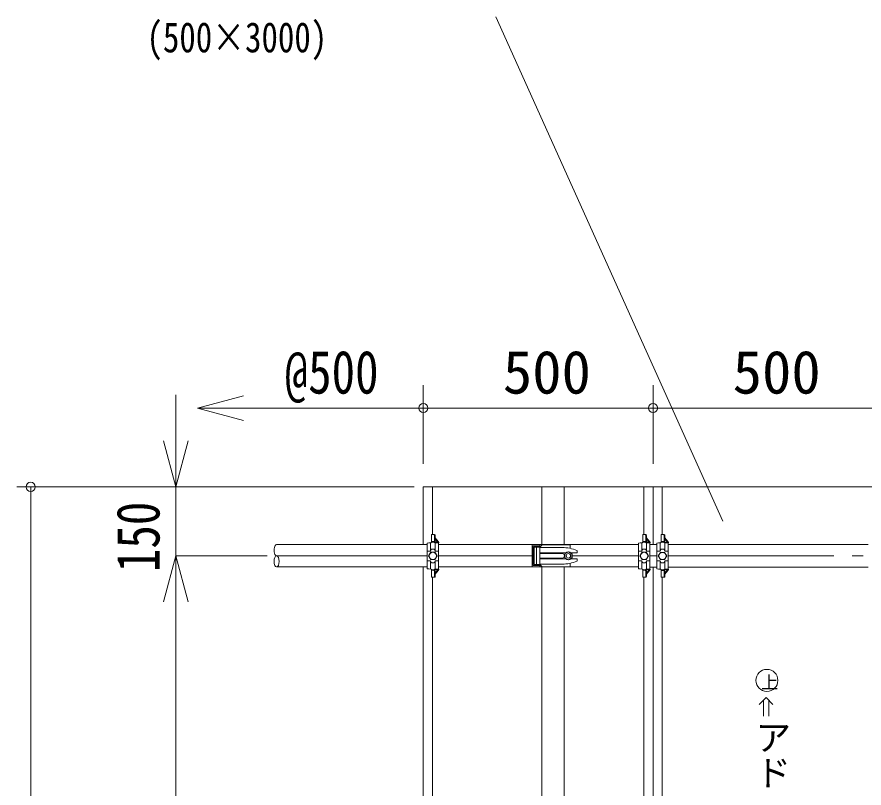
# Model space of a CAD drawing. Units: millimetres, scale not verified. Extents: x -10062 to 10062, y -6938 to 6938.
# Drawn here: x 2319 to 4162, y -1025 to 652 of the extents above; entities that cross this region are included whole.
import ezdxf
from ezdxf.enums import TextEntityAlignment as Align

# ---------------------------------------------------------------- set-up
doc = ezdxf.new("R2010")
doc.units = ezdxf.units.MM
doc.header["$LTSCALE"] = 40
doc.header["$PDMODE"] = 32
doc.header["$PDSIZE"] = 20
doc.linetypes.add('DASHED1', pattern=[1.8, 1.2, -0.6])
doc.linetypes.add('DOUBLE_CHAIN2', pattern=[12.8, 9, -1, 0.6, -0.6, 0.6, -1])
for name, color, linetype, lineweight in [('0-1_(3m)標準ｱﾄﾞﾌﾗッﾄ', 4, 'Continuous', 5), ('0-2_0', 2, 'Continuous', 9), ('0-F__A-8_補助材１', 1, 'Continuous', 9), ('1-2_dim', 7, 'Continuous', 9), ('1-3_KANAGU', 2, 'Continuous', 9), ('1-7_text', 7, 'Continuous', 9), ('1-8_ｱﾄﾞﾌﾗッﾄ', 7, 'Continuous', 9), ('1-B_仮囲い', 7, 'Continuous', 9), ('1-C_図面枠', 7, 'Continuous', 9)]:
    doc.layers.add(name, color=color, linetype=linetype, lineweight=lineweight)
doc.styles.add('@ＭＳ ゴシック', font='')
doc.styles.add('ＭＳ ゴシック', font='')
doc.styles.get('@ＭＳ ゴシック').set_extended_font_data('@MS Gothic')
doc.styles.get('ＭＳ ゴシック').set_extended_font_data('MS Gothic')

msp = doc.modelspace()

# ---------------------------------------------------------------- linework, layer by layer
at = {"layer": '0-1_(3m)標準ｱﾄﾞﾌﾗッﾄ', "color": 7, "lineweight": 9}
for p, q in [((3202.81, -370.16), (3202.81, -495.86)), ((3222.81, -370.16), (3222.81, -474.05)), ((3682.81, -370.16), (3682.81, -474.05)), ((3702.81, -370.16), (3702.81, -495.86)), ((3722.81, -370.16), (3722.81, -474.1)), ((3202.81, -544.44), (3202.81, -1845.87)), ((3702.81, -544.76), (3702.81, -1845.88)), ((3222.81, -566.87), (3222.81, -1824.1)), ((3682.81, -566.87), (3682.81, -1824.1)), ((3722.81, -566.92), (3722.81, -1824.15))]:
    msp.add_line(p, q, dxfattribs=at)
at = {"layer": '0-2_0', "color": 4, "lineweight": 5}
for p, q in [((3202.81, -320.16), (3202.81, -148.54)), ((3702.81, -320.16), (3702.81, -148.54)), ((3702.81, -320.16), (3702.81, -148.54)), ((2711.65, -198.54), (2811.65, -198.54)), ((2811.65, -198.54), (3202.81, -198.54)), ((3702.81, -198.54), (3202.81, -198.54)), ((3252.81, -198.54), (3652.81, -198.54)), ((4202.81, -198.54), (3702.81, -198.54)), ((3752.81, -198.54), (4152.81, -198.54))]:
    msp.add_line(p, q, dxfattribs=at)
msp.add_lwpolyline([(2811.65, -225.34), (2711.65, -198.54), (2811.65, -171.75)], dxfattribs=at)
at = {"layer": '0-2_0', "color": 4}
for p in [(3202.81, -198.54), (3702.81, -198.54)]:
    msp.add_point(p, dxfattribs=at)
at = {"layer": '0-F__A-8_補助材１'}
for p, q in [((3439.39, -496.38), (3439.39, -543.94)), ((3456.52, -496.38), (3439.39, -496.38)), ((3456.52, -501.14), (3461.27, -496.38)), ((3456.52, -496.38), (3456.52, -499.23)), ((3522.64, -496.38), (3461.27, -496.38)), ((3522.64, -496.38), (3522.64, -503.98)), ((3442.24, -499.23), (3442.24, -541.08)), ((3456.52, -499.23), (3442.24, -499.23)), ((3444.14, -501.14), (3444.14, -539.19)), ((3456.52, -501.14), (3444.14, -501.14)), ((3456.52, -501.14), (3456.52, -539.19)), ((3506.16, -502.08), (3456.52, -502.08)), ((3513.13, -513.49), (3456.52, -513.49)), ((3456.52, -515.4), (3505.23, -515.4)), ((3537.27, -513.49), (3523.9, -513.49)), ((3537.27, -508.74), (3537.27, -513.49)), ((3456.52, -524.91), (3505.23, -524.91)), ((3456.52, -526.81), (3513.13, -526.81)), ((3523.9, -526.81), (3537.27, -526.81)), ((3537.27, -526.81), (3537.27, -531.57)), ((3439.39, -543.94), (3456.52, -543.94)), ((3442.24, -541.08), (3456.52, -541.08)), ((3444.14, -539.19), (3456.52, -539.19)), ((3456.52, -538.23), (3506.16, -538.23)), ((3456.52, -539.19), (3461.27, -543.94)), ((3456.52, -541.08), (3456.52, -543.94)), ((3461.27, -543.94), (3522.64, -543.94)), ((3522.64, -536.33), (3522.64, -543.94))]:
    msp.add_line(p, q, dxfattribs=at)
at = {"layer": '0-F__A-8_補助材１', "linetype": 'DASHED1'}
msp.add_line((3449.12, -501.14), (3449.12, -539.19), dxfattribs=at)
at = {"layer": '0-F__A-8_補助材１'}
msp.add_lwpolyline([(3525.93, -515.87), (3518.51, -511.59), (3511.1, -515.87), (3511.1, -524.44), (3518.51, -528.72), (3525.93, -524.44)], close=True, dxfattribs=at)
for radius in [8.56, 4.76]:
    msp.add_circle((3518.51, -520.16), radius, dxfattribs=at)
for centre, radius, start, end in [((3506.01, -578.66), 76.59, 65.915, 90.76), ((3505.23, -520.16), 4.76, 270, 90), ((3506.01, -461.66), 76.59, 269.24, 294.085)]:
    msp.add_arc(centre, radius, start, end, dxfattribs=at)
at = {"layer": '1-2_dim', "color": 4, "lineweight": 5}
for p, q in [((2664.44, -270.16), (2664.44, -170.16)), ((2664.44, -370.16), (2664.44, -270.16)), ((2664.44, -370.16), (2664.44, -520.16)), ((2863.28, -520.16), (2664.44, -520.16)), ((2664.44, -520.16), (2664.44, -620.16)), ((2863.28, -520.16), (2664.44, -520.16)), ((2664.44, -520.16), (2664.44, -620.16)), ((2664.44, -620.16), (2664.44, -720.16)), ((2664.44, -620.16), (2664.44, -1770.24))]:
    msp.add_line(p, q, dxfattribs=at)
at = {"layer": '1-2_dim'}
for p, q in [((3182.81, -370.16), (2318.67, -370.16)), ((2348.67, -3370.16), (2348.67, -370.16)), ((2348.67, -470.16), (2348.67, -3270.16))]:
    msp.add_line(p, q, dxfattribs=at)
at = {"layer": '1-2_dim', "color": 4, "lineweight": 5}
for points in [[(2691.23, -270.16), (2664.44, -370.16), (2637.64, -270.16)], [(2637.64, -620.16), (2664.44, -520.16), (2691.23, -620.16)], [(2637.64, -620.16), (2664.44, -520.16), (2691.23, -620.16)]]:
    msp.add_lwpolyline(points, dxfattribs=at)
at = {"layer": '1-2_dim'}
msp.add_point((2348.67, -370.16), dxfattribs=at)
at = {"layer": '1-3_KANAGU'}
for p, q in [((3220.74, -474.05), (3227.35, -474.05)), ((3220.74, -489.25), (3220.74, -474.05)), ((3227.14, -476.05), (3227.14, -478.97)), ((3228.77, -476.05), (3228.77, -480.92)), ((3680.51, -474.05), (3687.12, -474.05)), ((3680.51, -489.25), (3680.51, -474.05)), ((3686.91, -476.05), (3686.91, -478.97)), ((3688.54, -476.05), (3688.54, -480.92)), ((3720.51, -474.1), (3727.12, -474.1)), ((3720.51, -489.3), (3720.51, -474.1)), ((3726.91, -476.1), (3726.91, -479.03)), ((3728.54, -476.1), (3728.54, -480.98)), ((3211.14, -548.31), (3211.14, -492.6)), ((3215.07, -492.1), (3219.26, -491.85)), ((3218.64, -492.88), (3218.64, -509.99)), ((3220.04, -491.1), (3218.95, -492.16)), ((3220.74, -489.25), (3221.25, -489.25)), ((3223.02, -490.08), (3233.92, -490.79)), ((3227.24, -491.1), (3228.34, -492.16)), ((3227.3, -491.16), (3235.51, -491.69)), ((3228.2, -492.02), (3236.14, -492.54)), ((3228.64, -492.88), (3228.64, -509.99)), ((3235.26, -488.71), (3228.77, -480.92)), ((3234.52, -490.59), (3228.77, -483.68)), ((3236.14, -548.35), (3236.14, -492.54)), ((3670.91, -548.31), (3670.91, -492.6)), ((3674.84, -492.1), (3679.04, -491.85)), ((3678.41, -492.88), (3678.41, -509.99)), ((3679.81, -491.1), (3678.72, -492.16)), ((3680.51, -489.25), (3681.02, -489.25)), ((3682.79, -490.08), (3693.69, -490.79)), ((3687.01, -491.1), (3688.1, -492.16)), ((3687.07, -491.16), (3695.28, -491.69)), ((3687.96, -492.02), (3695.91, -492.54)), ((3688.41, -492.88), (3688.41, -509.99)), ((3695.02, -488.71), (3688.54, -480.92)), ((3694.29, -490.59), (3688.54, -483.68)), ((3695.91, -548.35), (3695.91, -492.54)), ((3710.91, -548.37), (3710.91, -492.66)), ((3714.84, -492.16), (3719.04, -491.91)), ((3718.41, -492.93), (3718.41, -510.05)), ((3719.81, -491.16), (3718.72, -492.22)), ((3720.51, -489.3), (3721.02, -489.3)), ((3722.79, -490.14), (3733.69, -490.84)), ((3727.01, -491.16), (3728.1, -492.22)), ((3727.07, -491.22), (3735.28, -491.75)), ((3727.96, -492.08), (3735.91, -492.59)), ((3728.41, -492.93), (3728.41, -510.05)), ((3735.02, -488.77), (3728.54, -480.98)), ((3734.29, -490.65), (3728.54, -483.74)), ((3735.91, -548.4), (3735.91, -492.59)), ((3211.14, -509.99), (3218.64, -509.99)), ((3220.18, -506.68), (3218.64, -509.99)), ((3221.99, -505.52), (3225.29, -505.52)), ((3670.91, -509.99), (3678.41, -509.99)), ((3679.94, -506.68), (3678.41, -509.99)), ((3681.76, -505.52), (3685.06, -505.52)), ((3710.91, -510.05), (3718.41, -510.05)), ((3719.94, -506.74), (3718.41, -510.05)), ((3721.76, -505.58), (3725.06, -505.58)), ((3211.14, -530.92), (3218.64, -530.92)), ((3220.18, -534.24), (3218.64, -530.92)), ((3218.64, -548.04), (3218.64, -530.92)), ((3228.64, -548.04), (3228.64, -530.92)), ((3670.91, -530.92), (3678.41, -530.92)), ((3679.94, -534.24), (3678.41, -530.92)), ((3678.41, -548.04), (3678.41, -530.92)), ((3688.41, -548.04), (3688.41, -530.92)), ((3710.91, -530.98), (3718.41, -530.98)), ((3719.94, -534.29), (3718.41, -530.98)), ((3718.41, -548.1), (3718.41, -530.98)), ((3728.41, -548.1), (3728.41, -530.98)), ((3215.07, -548.81), (3219.26, -549.06)), ((3220.04, -549.82), (3218.95, -548.76)), ((3220.74, -551.67), (3221.25, -551.67)), ((3220.74, -551.67), (3220.74, -566.87)), ((3221.99, -535.39), (3225.29, -535.39)), ((3223.02, -550.83), (3233.92, -550.13)), ((3227.24, -549.82), (3228.34, -548.76)), ((3227.3, -549.75), (3235.51, -549.22)), ((3228.2, -548.89), (3236.14, -548.38)), ((3234.52, -550.32), (3228.77, -557.23)), ((3235.26, -552.2), (3228.77, -559.99)), ((3674.84, -548.81), (3679.04, -549.06)), ((3679.81, -549.82), (3678.72, -548.76)), ((3680.51, -551.67), (3681.02, -551.67)), ((3680.51, -551.67), (3680.51, -566.87)), ((3681.76, -535.39), (3685.06, -535.39)), ((3682.79, -550.83), (3693.69, -550.13)), ((3687.01, -549.82), (3688.1, -548.76)), ((3687.07, -549.75), (3695.28, -549.22)), ((3687.96, -548.89), (3695.91, -548.38)), ((3694.29, -550.32), (3688.54, -557.23)), ((3695.02, -552.2), (3688.54, -559.99)), ((3714.84, -548.87), (3719.04, -549.12)), ((3719.81, -549.87), (3718.72, -548.82)), ((3720.51, -551.72), (3721.02, -551.72)), ((3720.51, -551.72), (3720.51, -566.92)), ((3721.76, -535.45), (3725.06, -535.45)), ((3722.79, -550.89), (3733.69, -550.18)), ((3727.01, -549.87), (3728.1, -548.82)), ((3727.07, -549.81), (3735.28, -549.28)), ((3727.96, -548.95), (3735.91, -548.44)), ((3734.29, -550.38), (3728.54, -557.29)), ((3735.02, -552.26), (3728.54, -560.05)), ((3220.74, -566.87), (3227.35, -566.87)), ((3227.14, -564.87), (3227.14, -561.94)), ((3228.77, -564.87), (3228.77, -559.99)), ((3680.51, -566.87), (3687.12, -566.87)), ((3686.91, -564.87), (3686.91, -561.94)), ((3688.54, -564.87), (3688.54, -559.99)), ((3720.51, -566.92), (3727.12, -566.92)), ((3726.91, -564.92), (3726.91, -562)), ((3728.54, -564.92), (3728.54, -560.05))]:
    msp.add_line(p, q, dxfattribs=at)
at = {"layer": '1-3_KANAGU', "linetype": 'DASHED1'}
for p, q in [((3227.14, -478.97), (3227.14, -487.25)), ((3686.91, -478.97), (3686.91, -487.25)), ((3726.91, -479.03), (3726.91, -487.3)), ((3221.25, -489.25), (3227.35, -489.25)), ((3228.77, -480.92), (3228.77, -487.25)), ((3681.02, -489.25), (3687.12, -489.25)), ((3688.54, -480.92), (3688.54, -487.25)), ((3721.02, -489.3), (3727.12, -489.3)), ((3728.54, -480.98), (3728.54, -487.3)), ((3221.25, -551.67), (3227.35, -551.67)), ((3681.02, -551.67), (3687.12, -551.67)), ((3721.02, -551.72), (3727.12, -551.72)), ((3227.14, -561.94), (3227.14, -553.67)), ((3228.77, -559.99), (3228.77, -553.67)), ((3686.91, -561.94), (3686.91, -553.67)), ((3688.54, -559.99), (3688.54, -553.67)), ((3726.91, -562), (3726.91, -553.72)), ((3728.54, -560.05), (3728.54, -553.72))]:
    msp.add_line(p, q, dxfattribs=at)
at = {"layer": '1-3_KANAGU', "color": 4, "lineweight": 5}
for p, q in [((3214.44, -520.46), (3219.04, -512.49)), ((3219.04, -512.49), (3228.24, -512.49)), ((3228.24, -512.49), (3232.84, -520.46)), ((3674.21, -520.46), (3678.81, -512.49)), ((3678.81, -512.49), (3688.01, -512.49)), ((3688.01, -512.49), (3692.61, -520.46)), ((3714.21, -520.52), (3718.81, -512.55)), ((3718.81, -512.55), (3728.01, -512.55)), ((3728.01, -512.55), (3732.61, -520.52)), ((3219.04, -528.42), (3214.44, -520.46)), ((3228.24, -528.42), (3219.04, -528.42)), ((3232.84, -520.46), (3228.24, -528.42)), ((3678.81, -528.42), (3674.21, -520.46)), ((3688.01, -528.42), (3678.81, -528.42)), ((3692.61, -520.46), (3688.01, -528.42)), ((3718.81, -528.48), (3714.21, -520.52)), ((3728.01, -528.48), (3718.81, -528.48)), ((3732.61, -520.52), (3728.01, -528.48))]:
    msp.add_line(p, q, dxfattribs=at)
at = {"layer": '1-3_KANAGU'}
for points in [[(3227.11, -506.68), (3228.64, -509.99), (3236.14, -509.99)], [(3686.88, -506.68), (3688.41, -509.99), (3695.91, -509.99)], [(3726.88, -506.74), (3728.41, -510.05), (3735.91, -510.05)], [(3227.11, -534.24), (3228.64, -530.92), (3236.14, -530.92)], [(3686.88, -534.24), (3688.41, -530.92), (3695.91, -530.92)], [(3726.88, -534.29), (3728.41, -530.98), (3735.91, -530.98)]]:
    msp.add_lwpolyline(points, dxfattribs=at)
at = {"layer": '1-3_KANAGU', "color": 4, "lineweight": 5}
for centre in [(3223.64, -520.46), (3683.41, -520.46), (3723.41, -520.52)]:
    msp.add_circle(centre, 7.97, dxfattribs=at)
at = {"layer": '1-3_KANAGU'}
for centre, radius, start, end in [((3219.64, -492.88), 1, 134.006, 180), ((3221.64, -492.75), 2.3, 93.937, 134.006), ((3221.25, -490.49), 1.24, 2.469, 90), ((3225.64, -492.75), 2.3, 45.994, 89.995), ((3227.64, -492.88), 1, 0, 45.994), ((3679.41, -492.88), 1, 134.006, 180), ((3681.41, -492.75), 2.3, 93.937, 134.006), ((3681.02, -490.49), 1.24, 2.469, 90), ((3685.41, -492.75), 2.3, 45.994, 89.995), ((3687.41, -492.88), 1, 0, 45.994), ((3719.41, -492.93), 1, 134.006, 180), ((3721.41, -492.81), 2.3, 93.937, 134.006), ((3721.02, -490.54), 1.24, 2.469, 90), ((3725.41, -492.81), 2.3, 45.994, 89.995), ((3727.41, -492.93), 1, 0, 45.994), ((3221.99, -507.52), 2, 90, 155.142), ((3225.29, -507.52), 2, 24.858, 90), ((3681.76, -507.52), 2, 90, 155.142), ((3685.06, -507.52), 2, 24.858, 90), ((3721.76, -507.58), 2, 90, 155.142), ((3725.06, -507.58), 2, 24.858, 90), ((3221.99, -533.39), 2, 204.858, 270), ((3225.29, -533.39), 2, 270, 335.142), ((3681.76, -533.39), 2, 204.858, 270), ((3685.06, -533.39), 2, 270, 335.142), ((3721.76, -533.45), 2, 204.858, 270), ((3725.06, -533.45), 2, 270, 335.142), ((3219.64, -548.04), 1, 180, 225.994), ((3221.64, -548.16), 2.3, 225.994, 266.063), ((3221.25, -550.43), 1.24, 270, 357.531), ((3225.64, -548.16), 2.3, 270.005, 314.006), ((3227.64, -548.04), 1, 314.006, 0), ((3679.41, -548.04), 1, 180, 225.994), ((3681.41, -548.16), 2.3, 225.994, 266.063), ((3681.02, -550.43), 1.24, 270, 357.531), ((3685.41, -548.16), 2.3, 270.005, 314.006), ((3687.41, -548.04), 1, 314.006, 0), ((3719.41, -548.1), 1, 180, 225.994), ((3721.41, -548.22), 2.3, 225.994, 266.063), ((3721.02, -550.48), 1.24, 270, 357.531), ((3725.41, -548.22), 2.3, 270.005, 314.006), ((3727.41, -548.1), 1, 314.006, 0)]:
    msp.add_arc(centre, radius, start, end, dxfattribs=at)
for centre, major_axis, ratio, start_param, end_param in [((3225.73, -476.05), (0, 2), 0.707001, 4.712389, 6.2831853), ((3227.35, -476.05), (0, 2), 0.707001, 4.712389, 6.2831853), ((3685.5, -476.05), (0, 2), 0.707001, 4.712389, 6.2831853), ((3687.12, -476.05), (0, 2), 0.707001, 4.712389, 6.2831853), ((3725.5, -476.1), (0, 2), 0.707001, 4.712389, 6.2831853), ((3727.12, -476.1), (0, 2), 0.707001, 4.712389, 6.2831853), ((3241.14, -492.6), (-30, 0), 0.033603, 5.765587, 6.2831853), ((3223.64, -490.52), (-2.93, 0), 0.034045, 3.9608415, 5.5404285), ((3234.4, -490.78), (1.74, -1.85), 0.087542, 0, 1.5914235), ((3232.31, -490.38), (3.75, -3.22), 0.663063, 0.0401523, 1.3363299), ((3700.91, -492.6), (-30, 0), 0.033603, 5.765587, 6.2831853), ((3683.41, -490.52), (-2.93, 0), 0.034045, 3.9608415, 5.5404285), ((3694.16, -490.78), (1.74, -1.85), 0.087542, 0, 1.5914235), ((3692.08, -490.38), (3.75, -3.22), 0.663063, 0.0401523, 1.3363299), ((3740.91, -492.66), (-30, 0), 0.033603, 5.765587, 6.2831853), ((3723.41, -490.58), (-2.93, 0), 0.034045, 3.9608415, 5.5404285), ((3734.16, -490.84), (1.74, -1.85), 0.087542, 0, 1.5914235), ((3732.08, -490.44), (3.75, -3.22), 0.663063, 0.0401523, 1.3363299), ((3241.14, -548.31), (-30, 0), 0.033604, 6.2831853, 6.8007772), ((3223.64, -550.39), (-2.93, 0), 0.034055, 0.7427079, 2.3223852), ((3234.4, -550.14), (1.74, 1.85), 0.087549, 4.691762, 6.2831853), ((3232.31, -550.53), (3.75, 3.22), 0.663063, 4.9468554, 6.243033), ((3700.91, -548.31), (-30, 0), 0.033604, 6.2831853, 6.8007772), ((3683.41, -550.39), (-2.93, 0), 0.034055, 0.7427079, 2.3223852), ((3694.16, -550.14), (1.74, 1.85), 0.087549, 4.691762, 6.2831853), ((3692.08, -550.53), (3.75, 3.22), 0.663063, 4.9468554, 6.243033), ((3740.91, -548.37), (-30, 0), 0.033604, 6.2831853, 6.8007772), ((3723.41, -550.45), (-2.93, 0), 0.034055, 0.7427079, 2.3223852), ((3734.16, -550.19), (1.74, 1.85), 0.087549, 4.691762, 6.2831853), ((3732.08, -550.59), (3.75, 3.22), 0.663063, 4.9468554, 6.243033), ((3225.73, -564.87), (0, 2), 0.707001, 3.1415927, 4.712389), ((3227.35, -564.87), (0, 2), 0.707001, 3.1415927, 4.712389), ((3685.5, -564.87), (0, 2), 0.707001, 3.1415927, 4.712389), ((3687.12, -564.87), (0, 2), 0.707001, 3.1415927, 4.712389), ((3725.5, -564.92), (0, 2), 0.707001, 3.1415927, 4.712389), ((3727.12, -564.92), (0, 2), 0.707001, 3.1415927, 4.712389)]:
    msp.add_ellipse(centre, major_axis=major_axis, ratio=ratio, start_param=start_param, end_param=end_param, dxfattribs=at)
at = {"layer": '1-3_KANAGU', "linetype": 'DASHED1'}
for centre, start_param, end_param in [((3225.73, -487.25), 3.1415927, 4.712389), ((3227.35, -487.25), 3.1415927, 4.712389), ((3685.5, -487.25), 3.1415927, 4.712389), ((3687.12, -487.25), 3.1415927, 4.712389), ((3725.5, -487.3), 3.1415927, 4.712389), ((3727.12, -487.3), 3.1415927, 4.712389), ((3225.73, -553.67), 4.712389, 6.2831853), ((3227.35, -553.67), 4.712389, 6.2831853), ((3685.5, -553.67), 4.712389, 6.2831853), ((3687.12, -553.67), 4.712389, 6.2831853), ((3725.5, -553.72), 4.712389, 6.2831853), ((3727.12, -553.72), 4.712389, 6.2831853)]:
    msp.add_ellipse(centre, major_axis=(0, 2), ratio=0.707001, start_param=start_param, end_param=end_param, dxfattribs=at)
at = {"layer": '1-8_ｱﾄﾞﾌﾗッﾄ'}
for p, q in [((3702.81, -370.16), (3202.81, -370.16)), ((4202.81, -370.16), (3702.81, -370.16))]:
    msp.add_line(p, q, dxfattribs=at)
at = {"layer": '1-B_仮囲い'}
for p, q in [((3461, -495.86), (3461, -370.16)), ((3509.6, -495.86), (3509.6, -370.16)), ((2883.56, -495.86), (3211.14, -495.86)), ((3236.14, -495.86), (3670.91, -495.86)), ((3695.91, -495.86), (3710.91, -495.86)), ((3735.91, -495.86), (4170.91, -495.86)), ((2883.56, -544.44), (3211.14, -544.44)), ((2883.57, -544.46), (2883.57, -544.16)), ((3236.14, -544.44), (3670.91, -544.44)), ((3461, -544.46), (3461, -1151.83)), ((3461, -544.46), (3461, -1151.83)), ((3461, -1150.08), (3461, -545.16)), ((3509.6, -1150.08), (3509.6, -545.16)), ((3695.91, -544.76), (3710.91, -544.76)), ((3735.91, -544.76), (4170.91, -544.76)), ((3948.81, -828.06), (3933.89, -843.74)), ((3948.81, -828.06), (3963.73, -843.74)), ((3943.13, -833.83), (3943.13, -869.05)), ((3954.49, -833.83), (3954.49, -869.05))]:
    msp.add_line(p, q, dxfattribs=at)
at = {"layer": '1-B_仮囲い', "linetype": 'DOUBLE_CHAIN2'}
for p, q in [((2883.42, -520.15), (3211.14, -520.15)), ((3236.14, -520.44), (3439.39, -520.46)), ((3526.5, -520.18), (3670.91, -520.46)), ((3695.91, -520.44), (3710.91, -520.44)), ((3735.91, -520.5), (4170.91, -520.46))]:
    msp.add_line(p, q, dxfattribs=at)
at = {"layer": '1-B_仮囲い'}
msp.add_circle((3950.35, -791.29), 24.02, dxfattribs=at)
msp.add_ellipse((2883.63, -508.01), major_axis=(0, 12.15), ratio=0.448691, start_param=0.0111582, end_param=3.207509, dxfattribs=at)
msp.add_ellipse((2883.57, -532.3), major_axis=(0, 12.15), ratio=0.448691, dxfattribs=at)
at = {"layer": '1-C_図面枠'}
msp.add_line((3854.42, -444.6), (3360.91, 652.41), dxfattribs=at)

# ---------------------------------------------------------------- texts
at = {"layer": '0-2_0', "style": 'ＭＳ ゴシック', "width": 0.8}
msp.add_text('@500', height=93.84, dxfattribs=at).set_placement((2901.18, -195.34), align=Align.BOTTOM_LEFT)
at = {"layer": '0-2_0', "style": 'ＭＳ ゴシック'}
for p in [(3376.01, -195.34), (3876.01, -195.34)]:
    msp.add_text('500', height=93.84, dxfattribs=at).set_placement(p, align=Align.BOTTOM_LEFT)
at = {"layer": '1-2_dim', "color": 2, "style": 'ＭＳ ゴシック', "width": 0.8}
msp.add_text('150', height=93.84, rotation=90, dxfattribs=at).set_placement((2657.07, -555.53), align=Align.BOTTOM_LEFT)
at = {"layer": '1-7_text', "style": 'ＭＳ ゴシック', "width": 0.8}
msp.add_text('(500×3000)', height=65.69, dxfattribs=at).set_placement((2600.52, 555.66), align=Align.BOTTOM_LEFT)
at = {"layer": '1-B_仮囲い', "style": '@ＭＳ ゴシック'}
for s, height, p in [('上', 27.59, (3933.93, -776.18)), ('アドフラット', 56.3, (3918.54, -876.32))]:
    msp.add_text(s, height=height, rotation=270, dxfattribs=at).set_placement(p, align=Align.BOTTOM_LEFT)

doc.saveas('drawing.dxf')
